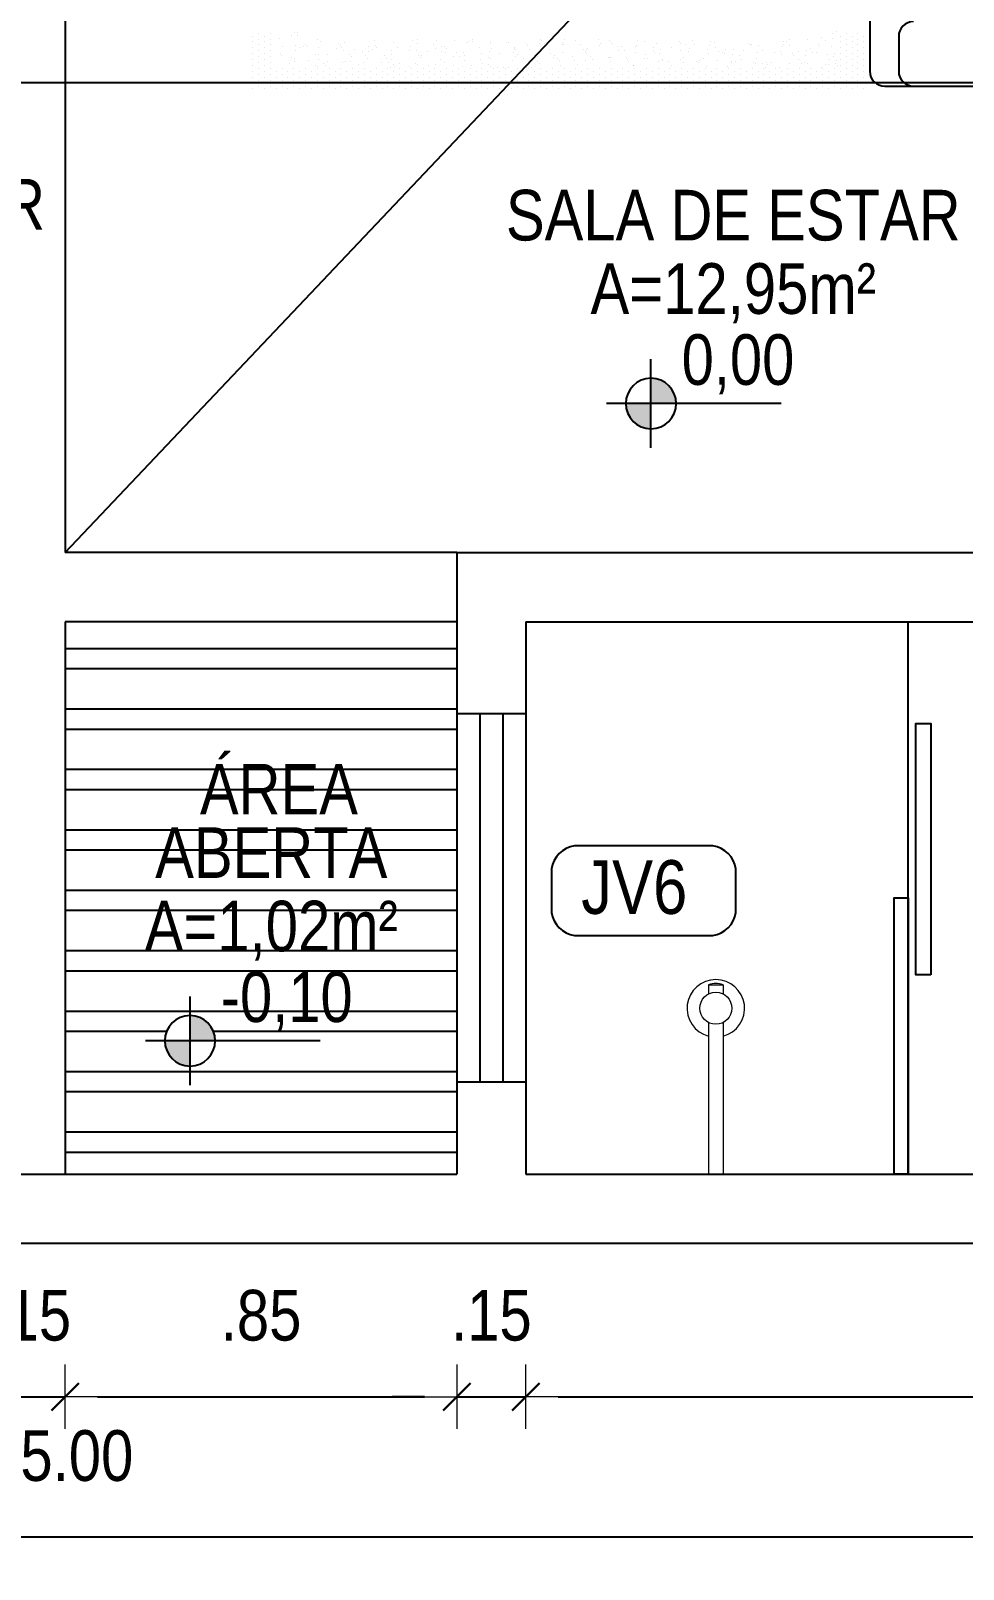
# Model space of a CAD drawing. Header units: millimetres. Extents: x -178 to 521, y -135 to 750.
# Drawn here: x 22.889 to 24.914, y 702.882 to 706.223 of the extents above; entities that cross this region are included whole.
import ezdxf
from ezdxf.enums import TextEntityAlignment as Align

# ---------------------------------------------------------------- set-up
doc = ezdxf.new("R2010")
doc.units = ezdxf.units.MM
doc.header["$LTSCALE"] = 20
doc.header["$MEASUREMENT"] = 0
doc.header["$PDSIZE"] = -5
doc.linetypes.add('DASHDOT2', pattern=[0.5, 0.25, -0.125, 0, -0.125])
doc.linetypes.add('HIDDEN2', pattern=[0.1875, 0.125, -0.0625])
doc.layers.get('0').update_dxf_attribs({"linetype": 'CONTINUOUS'})
doc.layers.get('Defpoints').update_dxf_attribs({"linetype": 'CONTINUOUS'})
for name, color, linetype in [('AR-ALV', 5, 'CONTINUOUS'), ('COTA', 7, 'CONTINUOUS'), ('COTAS', 7, 'CONTINUOUS'), ('DIVERSOS', 1, 'CONTINUOUS'), ('E-txt-g', 3, 'CONTINUOUS'), ('Layer1', 7, 'CONTINUOUS'), ('LAYER7', 4, 'CONTINUOUS')]:
    doc.layers.add(name, color=color, linetype=linetype)
for name, color, linetype, lineweight in [('E-Lay-9', 9, 'CONTINUOUS', 9), ('E-Pen-C', 4, 'CONTINUOUS', 15), ('E-Pen-G', 3, 'CONTINUOUS', 30), ('E-Txt-W', 7, 'CONTINUOUS', 20)]:
    doc.layers.add(name, color=color, linetype=linetype, lineweight=lineweight)
doc.styles.add('F2', font='ARIALN.TTF')
doc.styles.add('REG60', font='romans.shx', dxfattribs={"width": 0.8, "height": 0.15})
doc.styles.add('REG80', font='romans.shx', dxfattribs={"width": 0.8, "height": 0.2})
doc.dimstyles.new('DIMENSION-1', dxfattribs={"dimtxt": 0.11, "dimasz": 0.07, "dimexe": 1, "dimexo": 0, "dimgap": 0.12, "dimtad": 1, "dimzin": 7, "dimdsep": 46, "dimtxsty": 'F2', "dimblk1": 'TRACO', "dimblk2": 'TRACO', "dimsah": 1, "dimcen": 1, "dimse1": 1, "dimse2": 1, "dimclrd": 256, "dimclre": 256, "dimclrt": 6, "dimadec": 0, "dimazin": 0, "dimtfac": 1, "dimtix": 1, "dimtmove": 2, "dimatfit": 3, "dimldrblk": 'TRACO', "dimfxl": 1, "dimtolj": 1, "dimtzin": 0, "dimarcsym": 0})

# ---------------------------------------------------------------- blocks, each defined once
blk = doc.blocks.new('A$C7AFB675E')
at = {"color": 8}
for p, q in [((5.1702, 0.6661), (5.1702, 0.4661)), ((3.5162, 0.5602), (3.5162, 0.5602)), ((3.5162, 0.5444), (3.5162, 0.5444)), ((3.5319, 0.568), (3.5319, 0.568)), ((3.5319, 0.5523), (3.5319, 0.5523)), ((3.5319, 0.5365), (3.5319, 0.5365)), ((3.5477, 0.5602), (3.5477, 0.5602)), ((3.5477, 0.5444), (3.5477, 0.5444)), ((3.5634, 0.568), (3.5634, 0.568)), ((3.5634, 0.5523), (3.5634, 0.5523)), ((3.5634, 0.5365), (3.5634, 0.5365)), ((3.5892, 0.5525), (3.5892, 0.5525)), ((3.6191, 0.562), (3.6191, 0.562)), ((3.6279, 0.5704), (3.6279, 0.5704)), ((3.6357, 0.5631), (3.6357, 0.5631)), ((3.6362, 0.569), (3.6362, 0.569)), ((3.6587, 0.538), (3.6587, 0.538)), ((3.691, 0.5501), (3.691, 0.5501)), ((3.6983, 0.5458), (3.6983, 0.5458)), ((3.7473, 0.5404), (3.7473, 0.5404)), ((3.7632, 0.543), (3.7632, 0.543)), ((3.8417, 0.5496), (3.8417, 0.5496)), ((3.8938, 0.5439), (3.8938, 0.5439)), ((3.9436, 0.5472), (3.9436, 0.5472)), ((3.9587, 0.5411), (3.9587, 0.5411)), ((3.959, 0.5509), (3.959, 0.5509)), ((3.9999, 0.5374), (3.9999, 0.5374)), ((4.0075, 0.5493), (4.0075, 0.5493)), ((4.0561, 0.5477), (4.0561, 0.5477)), ((4.0893, 0.542), (4.0893, 0.542)), ((4.0943, 0.5467), (4.0943, 0.5467)), ((4.1046, 0.5461), (4.1046, 0.5461)), ((4.1049, 0.5506), (4.1049, 0.5506)), ((4.1532, 0.5446), (4.1532, 0.5446)), ((4.1542, 0.5393), (4.1542, 0.5393)), ((4.1961, 0.5442), (4.1961, 0.5442)), ((4.2017, 0.543), (4.2017, 0.543)), ((4.2503, 0.5414), (4.2503, 0.5414)), ((4.2848, 0.5401), (4.2848, 0.5401)), ((4.2868, 0.5518), (4.2868, 0.5518)), ((4.2911, 0.5471), (4.2911, 0.5471)), ((4.2989, 0.5398), (4.2989, 0.5398)), ((4.3468, 0.5437), (4.3468, 0.5437)), ((4.3474, 0.5382), (4.3474, 0.5382)), ((4.3497, 0.5374), (4.3497, 0.5374)), ((4.3514, 0.5505), (4.3514, 0.5505)), ((4.3806, 0.5493), (4.3806, 0.5493)), ((4.396, 0.5366), (4.396, 0.5366)), ((4.4419, 0.5519), (4.4419, 0.5519)), ((4.4487, 0.5413), (4.4487, 0.5413)), ((4.473, 0.5483), (4.473, 0.5483)), ((4.4773, 0.5437), (4.4773, 0.5437)), ((4.4803, 0.5383), (4.4803, 0.5383)), ((4.5469, 0.5486), (4.5469, 0.5486)), ((4.5668, 0.5459), (4.5668, 0.5459)), ((4.5994, 0.5408), (4.5994, 0.5408)), ((4.6593, 0.5449), (4.6593, 0.5449)), ((4.6635, 0.5402), (4.6635, 0.5402)), ((4.6758, 0.5364), (4.6758, 0.5364)), ((4.6945, 0.549), (4.6945, 0.549)), ((4.7012, 0.5384), (4.7012, 0.5384)), ((4.7424, 0.5468), (4.7424, 0.5468)), ((4.7531, 0.5424), (4.7531, 0.5424)), ((4.8455, 0.5414), (4.8455, 0.5414)), ((4.8497, 0.5368), (4.8497, 0.5368)), ((4.852, 0.5379), (4.852, 0.5379)), ((4.9379, 0.5449), (4.9379, 0.5449)), ((4.9393, 0.539), (4.9393, 0.539)), ((4.947, 0.5461), (4.947, 0.5461)), ((4.955, 0.5516), (4.955, 0.5516)), ((5.0036, 0.5501), (5.0036, 0.5501)), ((5.0317, 0.538), (5.0317, 0.538)), ((5.0414, 0.5553), (5.0414, 0.5553)), ((5.0521, 0.5485), (5.0521, 0.5485)), ((5.0695, 0.5532), (5.0695, 0.5532)), ((5.0712, 0.5663), (5.0712, 0.5663)), ((5.0801, 0.5732), (5.0801, 0.5732)), ((5.0912, 0.5602), (5.0912, 0.5602)), ((5.0912, 0.5444), (5.0912, 0.5444)), ((5.1069, 0.568), (5.1069, 0.568)), ((5.1069, 0.5523), (5.1069, 0.5523)), ((5.1069, 0.5365), (5.1069, 0.5365)), ((5.1227, 0.5602), (5.1227, 0.5602)), ((5.1227, 0.5444), (5.1227, 0.5444)), ((5.1384, 0.568), (5.1384, 0.568)), ((5.1384, 0.5523), (5.1384, 0.5523)), ((5.1384, 0.5365), (5.1384, 0.5365)), ((5.1542, 0.5602), (5.1542, 0.5602)), ((5.1542, 0.5444), (5.1542, 0.5444)), ((5.2477, 0.5591), (5.2477, 0.4661)), ((3.5162, 0.5287), (3.5162, 0.5287)), ((3.5162, 0.5129), (3.5162, 0.5129)), ((3.5162, 0.4972), (3.5162, 0.4972)), ((3.5319, 0.5208), (3.5319, 0.5208)), ((3.5319, 0.505), (3.5319, 0.505)), ((3.5477, 0.5287), (3.5477, 0.5287)), ((3.5477, 0.5129), (3.5477, 0.5129)), ((3.5477, 0.4972), (3.5477, 0.4972)), ((3.5634, 0.5208), (3.5634, 0.5208)), ((3.5634, 0.505), (3.5634, 0.505)), ((3.5893, 0.5139), (3.5893, 0.5139)), ((3.5935, 0.5092), (3.5935, 0.5092)), ((3.5958, 0.5316), (3.5958, 0.5316)), ((3.6182, 0.4961), (3.6182, 0.4961)), ((3.621, 0.5026), (3.621, 0.5026)), ((3.6272, 0.5012), (3.6272, 0.5012)), ((3.6299, 0.5216), (3.6299, 0.5216)), ((3.6317, 0.5348), (3.6317, 0.5348)), ((3.6443, 0.53), (3.6443, 0.53)), ((3.6523, 0.5322), (3.6523, 0.5322)), ((3.663, 0.5333), (3.663, 0.5333)), ((3.6831, 0.5114), (3.6831, 0.5114)), ((3.6921, 0.4984), (3.6921, 0.4984)), ((3.6929, 0.5285), (3.6929, 0.5285)), ((3.6938, 0.5115), (3.6938, 0.5115)), ((3.7154, 0.5118), (3.7154, 0.5118)), ((3.7414, 0.5269), (3.7414, 0.5269)), ((3.7525, 0.5355), (3.7525, 0.5355)), ((3.7541, 0.5297), (3.7541, 0.5297)), ((3.7605, 0.5225), (3.7605, 0.5225)), ((3.7755, 0.5104), (3.7755, 0.5104)), ((3.7797, 0.5058), (3.7797, 0.5058)), ((3.79, 0.5253), (3.79, 0.5253)), ((3.8104, 0.52), (3.8104, 0.52)), ((3.8172, 0.5094), (3.8172, 0.5094)), ((3.8227, 0.4993), (3.8227, 0.4993)), ((3.8254, 0.5198), (3.8254, 0.5198)), ((3.8271, 0.5329), (3.8271, 0.5329)), ((3.8385, 0.5237), (3.8385, 0.5237)), ((3.8449, 0.5346), (3.8449, 0.5346)), ((3.8492, 0.5299), (3.8492, 0.5299)), ((3.8693, 0.508), (3.8693, 0.508)), ((3.8736, 0.4997), (3.8736, 0.4997)), ((3.8871, 0.5221), (3.8871, 0.5221)), ((3.8876, 0.4965), (3.8876, 0.4965)), ((3.8893, 0.5097), (3.8893, 0.5097)), ((3.9048, 0.5293), (3.9048, 0.5293)), ((3.9357, 0.5205), (3.9357, 0.5205)), ((3.9387, 0.5321), (3.9387, 0.5321)), ((3.956, 0.5207), (3.956, 0.5207)), ((3.9617, 0.507), (3.9617, 0.507)), ((3.966, 0.5024), (3.966, 0.5024)), ((3.9679, 0.5089), (3.9679, 0.5089)), ((3.9842, 0.5189), (3.9842, 0.5189)), ((4.0067, 0.5268), (4.0067, 0.5268)), ((4.0182, 0.4974), (4.0182, 0.4974)), ((4.0209, 0.5179), (4.0209, 0.5179)), ((4.0226, 0.531), (4.0226, 0.531)), ((4.0312, 0.5311), (4.0312, 0.5311)), ((4.0328, 0.5173), (4.0328, 0.5173)), ((4.0354, 0.5265), (4.0354, 0.5265)), ((4.0555, 0.5045), (4.0555, 0.5045)), ((4.063, 0.5171), (4.063, 0.5171)), ((4.0698, 0.5065), (4.0698, 0.5065)), ((4.0813, 0.5158), (4.0813, 0.5158)), ((4.0848, 0.5078), (4.0848, 0.5078)), ((4.1249, 0.5286), (4.1249, 0.5286)), ((4.1261, 0.4967), (4.1261, 0.4967)), ((4.1299, 0.5142), (4.1299, 0.5142)), ((4.1479, 0.5036), (4.1479, 0.5036)), ((4.1515, 0.5188), (4.1515, 0.5188)), ((4.1522, 0.4989), (4.1522, 0.4989)), ((4.1574, 0.5263), (4.1574, 0.5263)), ((4.1784, 0.5126), (4.1784, 0.5126)), ((4.2137, 0.4955), (4.2137, 0.4955)), ((4.2164, 0.516), (4.2164, 0.516)), ((4.2174, 0.5277), (4.2174, 0.5277)), ((4.2181, 0.5292), (4.2181, 0.5292)), ((4.2205, 0.506), (4.2205, 0.506)), ((4.2216, 0.523), (4.2216, 0.523)), ((4.227, 0.511), (4.227, 0.511)), ((4.2417, 0.5011), (4.2417, 0.5011)), ((4.2525, 0.5345), (4.2525, 0.5345)), ((4.2592, 0.5239), (4.2592, 0.5239)), ((4.2755, 0.5094), (4.2755, 0.5094)), ((4.2803, 0.5059), (4.2803, 0.5059)), ((4.3112, 0.5252), (4.3112, 0.5252)), ((4.3156, 0.5142), (4.3156, 0.5142)), ((4.3223, 0.5035), (4.3223, 0.5035)), ((4.3241, 0.5078), (4.3241, 0.5078)), ((4.3342, 0.5001), (4.3342, 0.5001)), ((4.3384, 0.4955), (4.3384, 0.4955)), ((4.347, 0.5169), (4.347, 0.5169)), ((4.3727, 0.5062), (4.3727, 0.5062)), ((4.4036, 0.5242), (4.4036, 0.5242)), ((4.4079, 0.5196), (4.4079, 0.5196)), ((4.4099, 0.5234), (4.4099, 0.5234)), ((4.4119, 0.5142), (4.4119, 0.5142)), ((4.4136, 0.5273), (4.4136, 0.5273)), ((4.4212, 0.5046), (4.4212, 0.5046)), ((4.4279, 0.4977), (4.4279, 0.4977)), ((4.4445, 0.535), (4.4445, 0.535)), ((4.4698, 0.5031), (4.4698, 0.5031)), ((4.4731, 0.503), (4.4731, 0.503)), ((4.4758, 0.504), (4.4758, 0.504)), ((4.4931, 0.5334), (4.4931, 0.5334)), ((4.4974, 0.5218), (4.4974, 0.5218)), ((4.505, 0.5316), (4.505, 0.5316)), ((4.5118, 0.5209), (4.5118, 0.5209)), ((4.5183, 0.5015), (4.5183, 0.5015)), ((4.5204, 0.4967), (4.5204, 0.4967)), ((4.5416, 0.5319), (4.5416, 0.5319)), ((4.5425, 0.515), (4.5425, 0.515)), ((4.5452, 0.5355), (4.5452, 0.5355)), ((4.5669, 0.4999), (4.5669, 0.4999)), ((4.5681, 0.5112), (4.5681, 0.5112)), ((4.5749, 0.5006), (4.5749, 0.5006)), ((4.5898, 0.5208), (4.5898, 0.5208)), ((4.5902, 0.5303), (4.5902, 0.5303)), ((4.5941, 0.5161), (4.5941, 0.5161)), ((4.6074, 0.5123), (4.6074, 0.5123)), ((4.6091, 0.5254), (4.6091, 0.5254)), ((4.6154, 0.4983), (4.6154, 0.4983)), ((4.6388, 0.5287), (4.6388, 0.5287)), ((4.6625, 0.5205), (4.6625, 0.5205)), ((4.664, 0.4967), (4.664, 0.4967)), ((4.6713, 0.5022), (4.6713, 0.5022)), ((4.6836, 0.5183), (4.6836, 0.5183)), ((4.6873, 0.5271), (4.6873, 0.5271)), ((4.7125, 0.4951), (4.7125, 0.4951)), ((4.7256, 0.5001), (4.7256, 0.5001)), ((4.7359, 0.5255), (4.7359, 0.5255)), ((4.738, 0.5132), (4.738, 0.5132)), ((4.7407, 0.5337), (4.7407, 0.5337)), ((4.7576, 0.5286), (4.7576, 0.5286)), ((4.7643, 0.518), (4.7643, 0.518)), ((4.776, 0.5173), (4.776, 0.5173)), ((4.7803, 0.5127), (4.7803, 0.5127)), ((4.7844, 0.5239), (4.7844, 0.5239)), ((4.8029, 0.5104), (4.8029, 0.5104)), ((4.8046, 0.5235), (4.8046, 0.5235)), ((4.8207, 0.5083), (4.8207, 0.5083)), ((4.8274, 0.4977), (4.8274, 0.4977)), ((4.833, 0.5223), (4.833, 0.5223)), ((4.8668, 0.5003), (4.8668, 0.5003)), ((4.8698, 0.5149), (4.8698, 0.5149)), ((4.8713, 0.5345), (4.8713, 0.5345)), ((4.8815, 0.5207), (4.8815, 0.5207)), ((4.9151, 0.5175), (4.9151, 0.5175)), ((4.9301, 0.5192), (4.9301, 0.5192)), ((4.9335, 0.5113), (4.9335, 0.5113)), ((4.9362, 0.5318), (4.9362, 0.5318)), ((4.9538, 0.5354), (4.9538, 0.5354)), ((4.9623, 0.5139), (4.9623, 0.5139)), ((4.9665, 0.5092), (4.9665, 0.5092)), ((4.9782, 0.4972), (4.9782, 0.4972)), ((4.9786, 0.5176), (4.9786, 0.5176)), ((4.9984, 0.5086), (4.9984, 0.5086)), ((5.0001, 0.5217), (5.0001, 0.5217)), ((5.0101, 0.5257), (5.0101, 0.5257)), ((5.0169, 0.5151), (5.0169, 0.5151)), ((5.0272, 0.516), (5.0272, 0.516)), ((5.036, 0.5333), (5.036, 0.5333)), ((5.0561, 0.5114), (5.0561, 0.5114)), ((5.0623, 0.4984), (5.0623, 0.4984)), ((5.0668, 0.5327), (5.0668, 0.5327)), ((5.0732, 0.5054), (5.0732, 0.5054)), ((5.0758, 0.5144), (5.0758, 0.5144)), ((5.0912, 0.5287), (5.0912, 0.5287)), ((5.0912, 0.5129), (5.0912, 0.5129)), ((5.0912, 0.4972), (5.0912, 0.4972)), ((5.1069, 0.5208), (5.1069, 0.5208)), ((5.1069, 0.505), (5.1069, 0.505)), ((5.1227, 0.5287), (5.1227, 0.5287)), ((5.1227, 0.5129), (5.1227, 0.5129)), ((5.1227, 0.4972), (5.1227, 0.4972)), ((5.1384, 0.5208), (5.1384, 0.5208)), ((5.1384, 0.505), (5.1384, 0.505)), ((5.1542, 0.5287), (5.1542, 0.5287)), ((5.1542, 0.5129), (5.1542, 0.5129)), ((5.1542, 0.4972), (5.1542, 0.4972)), ((3.5162, 0.4814), (3.5162, 0.4814)), ((3.5162, 0.4657), (3.5162, 0.4657)), ((3.5319, 0.4893), (3.5319, 0.4893)), ((3.5319, 0.4735), (3.5319, 0.4735)), ((3.5319, 0.4578), (3.5319, 0.4578)), ((3.5477, 0.4814), (3.5477, 0.4814)), ((3.5477, 0.4657), (3.5477, 0.4657)), ((3.5634, 0.4893), (3.5634, 0.4893)), ((3.5634, 0.4735), (3.5634, 0.4735)), ((3.5634, 0.4578), (3.5634, 0.4578)), ((3.5792, 0.4657), (3.5792, 0.4657)), ((3.5949, 0.4735), (3.5949, 0.4735)), ((3.5949, 0.4578), (3.5949, 0.4578)), ((3.6107, 0.4657), (3.6107, 0.4657)), ((3.6136, 0.4873), (3.6136, 0.4873)), ((3.6264, 0.4735), (3.6264, 0.4735)), ((3.6264, 0.4578), (3.6264, 0.4578)), ((3.6278, 0.492), (3.6278, 0.492)), ((3.6422, 0.4657), (3.6422, 0.4657)), ((3.6579, 0.4735), (3.6579, 0.4735)), ((3.6579, 0.4578), (3.6579, 0.4578)), ((3.6668, 0.4945), (3.6668, 0.4945)), ((3.6737, 0.4657), (3.6737, 0.4657)), ((3.6841, 0.4822), (3.6841, 0.4822)), ((3.6894, 0.4779), (3.6894, 0.4779)), ((3.6894, 0.4735), (3.6894, 0.4735)), ((3.6894, 0.4578), (3.6894, 0.4578)), ((3.7052, 0.4657), (3.7052, 0.4657)), ((3.706, 0.4863), (3.706, 0.4863)), ((3.7103, 0.4817), (3.7103, 0.4817)), ((3.7153, 0.4929), (3.7153, 0.4929)), ((3.7209, 0.4735), (3.7209, 0.4735)), ((3.7209, 0.4578), (3.7209, 0.4578)), ((3.7367, 0.4657), (3.7367, 0.4657)), ((3.7524, 0.4735), (3.7524, 0.4735)), ((3.7524, 0.4578), (3.7524, 0.4578)), ((3.756, 0.4883), (3.756, 0.4883)), ((3.7639, 0.4913), (3.7639, 0.4913)), ((3.7682, 0.4657), (3.7682, 0.4657)), ((3.7785, 0.4915), (3.7785, 0.4915)), ((3.7839, 0.4735), (3.7839, 0.4735)), ((3.7839, 0.4578), (3.7839, 0.4578)), ((3.7997, 0.4657), (3.7997, 0.4657)), ((3.7998, 0.4839), (3.7998, 0.4839)), ((3.8125, 0.4897), (3.8125, 0.4897)), ((3.8154, 0.4735), (3.8154, 0.4735)), ((3.8154, 0.4578), (3.8154, 0.4578)), ((3.8312, 0.4657), (3.8312, 0.4657)), ((3.8469, 0.4735), (3.8469, 0.4735)), ((3.8469, 0.4578), (3.8469, 0.4578)), ((3.861, 0.4881), (3.861, 0.4881)), ((3.8627, 0.4657), (3.8627, 0.4657)), ((3.8784, 0.4735), (3.8784, 0.4735)), ((3.8784, 0.4578), (3.8784, 0.4578)), ((3.8803, 0.489), (3.8803, 0.489)), ((3.8849, 0.4761), (3.8849, 0.4761)), ((3.8923, 0.4829), (3.8923, 0.4829)), ((3.8942, 0.4657), (3.8942, 0.4657)), ((3.8965, 0.4783), (3.8965, 0.4783)), ((3.9096, 0.4865), (3.9096, 0.4865)), ((3.9099, 0.4735), (3.9099, 0.4735)), ((3.9099, 0.4578), (3.9099, 0.4578)), ((3.9257, 0.4657), (3.9257, 0.4657)), ((3.9367, 0.4793), (3.9367, 0.4793)), ((3.9414, 0.4735), (3.9414, 0.4735)), ((3.9414, 0.4578), (3.9414, 0.4578)), ((3.9515, 0.4864), (3.9515, 0.4864)), ((3.9572, 0.4657), (3.9572, 0.4657)), ((3.9581, 0.4849), (3.9581, 0.4849)), ((3.9729, 0.4735), (3.9729, 0.4735)), ((3.9729, 0.4578), (3.9729, 0.4578)), ((3.9861, 0.4804), (3.9861, 0.4804)), ((3.9887, 0.4657), (3.9887, 0.4657)), ((4.0044, 0.4735), (4.0044, 0.4735)), ((4.0044, 0.4578), (4.0044, 0.4578)), ((4.0067, 0.4834), (4.0067, 0.4834)), ((4.0202, 0.4657), (4.0202, 0.4657)), ((4.031, 0.4886), (4.031, 0.4886)), ((4.0359, 0.4735), (4.0359, 0.4735)), ((4.0359, 0.4578), (4.0359, 0.4578)), ((4.0517, 0.4657), (4.0517, 0.4657)), ((4.0552, 0.4818), (4.0552, 0.4818)), ((4.0674, 0.4735), (4.0674, 0.4735)), ((4.0674, 0.4578), (4.0674, 0.4578)), ((4.0785, 0.4795), (4.0785, 0.4795)), ((4.0831, 0.4947), (4.0831, 0.4947)), ((4.0832, 0.4657), (4.0832, 0.4657)), ((4.0989, 0.4735), (4.0989, 0.4735)), ((4.0989, 0.4578), (4.0989, 0.4578)), ((4.1038, 0.4802), (4.1038, 0.4802)), ((4.1147, 0.4657), (4.1147, 0.4657)), ((4.1304, 0.4735), (4.1304, 0.4735)), ((4.1304, 0.4578), (4.1304, 0.4578)), ((4.1329, 0.4861), (4.1329, 0.4861)), ((4.1462, 0.4657), (4.1462, 0.4657)), ((4.147, 0.4846), (4.147, 0.4846)), ((4.1524, 0.4786), (4.1524, 0.4786)), ((4.1619, 0.4735), (4.1619, 0.4735)), ((4.1619, 0.4578), (4.1619, 0.4578)), ((4.1723, 0.477), (4.1723, 0.477)), ((4.1777, 0.4657), (4.1777, 0.4657)), ((4.1892, 0.4764), (4.1892, 0.4764)), ((4.1934, 0.4735), (4.1934, 0.4735)), ((4.1934, 0.4578), (4.1934, 0.4578)), ((4.2009, 0.477), (4.2009, 0.477)), ((4.2092, 0.4657), (4.2092, 0.4657)), ((4.2249, 0.4735), (4.2249, 0.4735)), ((4.2249, 0.4578), (4.2249, 0.4578)), ((4.2407, 0.4657), (4.2407, 0.4657)), ((4.2495, 0.4754), (4.2495, 0.4754)), ((4.2564, 0.4735), (4.2564, 0.4735)), ((4.2564, 0.4578), (4.2564, 0.4578)), ((4.2647, 0.476), (4.2647, 0.476)), ((4.2722, 0.4657), (4.2722, 0.4657)), ((4.2786, 0.4928), (4.2786, 0.4928)), ((4.2836, 0.4856), (4.2836, 0.4856)), ((4.2879, 0.4735), (4.2879, 0.4735)), ((4.2879, 0.4578), (4.2879, 0.4578)), ((4.3037, 0.4657), (4.3037, 0.4657)), ((4.3194, 0.4735), (4.3194, 0.4735)), ((4.3194, 0.4578), (4.3194, 0.4578)), ((4.3352, 0.4657), (4.3352, 0.4657)), ((4.3425, 0.4827), (4.3425, 0.4827)), ((4.3509, 0.4735), (4.3509, 0.4735)), ((4.3509, 0.4578), (4.3509, 0.4578)), ((4.3667, 0.4657), (4.3667, 0.4657)), ((4.3787, 0.4938), (4.3787, 0.4938)), ((4.3824, 0.4735), (4.3824, 0.4735)), ((4.3824, 0.4578), (4.3824, 0.4578)), ((4.3854, 0.4832), (4.3854, 0.4832)), ((4.3982, 0.4657), (4.3982, 0.4657)), ((4.4092, 0.4937), (4.4092, 0.4937)), ((4.4139, 0.4735), (4.4139, 0.4735)), ((4.4139, 0.4578), (4.4139, 0.4578)), ((4.4297, 0.4657), (4.4297, 0.4657)), ((4.4454, 0.4735), (4.4454, 0.4735)), ((4.4454, 0.4578), (4.4454, 0.4578)), ((4.4612, 0.4657), (4.4612, 0.4657)), ((4.4741, 0.4909), (4.4741, 0.4909)), ((4.4769, 0.4735), (4.4769, 0.4735)), ((4.4769, 0.4578), (4.4769, 0.4578)), ((4.4927, 0.4657), (4.4927, 0.4657)), ((4.5084, 0.4735), (4.5084, 0.4735)), ((4.5084, 0.4578), (4.5084, 0.4578)), ((4.5242, 0.4657), (4.5242, 0.4657)), ((4.5246, 0.492), (4.5246, 0.492)), ((4.5362, 0.4827), (4.5362, 0.4827)), ((4.538, 0.4808), (4.538, 0.4808)), ((4.5399, 0.4735), (4.5399, 0.4735)), ((4.5399, 0.4578), (4.5399, 0.4578)), ((4.5557, 0.4657), (4.5557, 0.4657)), ((4.5714, 0.4735), (4.5714, 0.4735)), ((4.5714, 0.4578), (4.5714, 0.4578)), ((4.5872, 0.4657), (4.5872, 0.4657)), ((4.6029, 0.4735), (4.6029, 0.4735)), ((4.6029, 0.4578), (4.6029, 0.4578)), ((4.6047, 0.4918), (4.6047, 0.4918)), ((4.6142, 0.4942), (4.6142, 0.4942)), ((4.6187, 0.4657), (4.6187, 0.4657)), ((4.6312, 0.4909), (4.6312, 0.4909)), ((4.6344, 0.4735), (4.6344, 0.4735)), ((4.6344, 0.4578), (4.6344, 0.4578)), ((4.638, 0.4802), (4.638, 0.4802)), ((4.6502, 0.4657), (4.6502, 0.4657)), ((4.6659, 0.4735), (4.6659, 0.4735)), ((4.6659, 0.4578), (4.6659, 0.4578)), ((4.6696, 0.4891), (4.6696, 0.4891)), ((4.6817, 0.4657), (4.6817, 0.4657)), ((4.6974, 0.4735), (4.6974, 0.4735)), ((4.6974, 0.4578), (4.6974, 0.4578)), ((4.7066, 0.4932), (4.7066, 0.4932)), ((4.7109, 0.4886), (4.7109, 0.4886)), ((4.7132, 0.4657), (4.7132, 0.4657)), ((4.7289, 0.4735), (4.7289, 0.4735)), ((4.7289, 0.4578), (4.7289, 0.4578)), ((4.7335, 0.4789), (4.7335, 0.4789)), ((4.7447, 0.4657), (4.7447, 0.4657)), ((4.7604, 0.4735), (4.7604, 0.4735)), ((4.7604, 0.4578), (4.7604, 0.4578)), ((4.7611, 0.4935), (4.7611, 0.4935)), ((4.7762, 0.4657), (4.7762, 0.4657)), ((4.7887, 0.4798), (4.7887, 0.4798)), ((4.7919, 0.4735), (4.7919, 0.4735)), ((4.7919, 0.4578), (4.7919, 0.4578)), ((4.8002, 0.4899), (4.8002, 0.4899)), ((4.8004, 0.4908), (4.8004, 0.4908)), ((4.8077, 0.4657), (4.8077, 0.4657)), ((4.8097, 0.4919), (4.8097, 0.4919)), ((4.8234, 0.4735), (4.8234, 0.4735)), ((4.8234, 0.4578), (4.8234, 0.4578)), ((4.8392, 0.4657), (4.8392, 0.4657)), ((4.8549, 0.4735), (4.8549, 0.4735)), ((4.8549, 0.4578), (4.8549, 0.4578)), ((4.8582, 0.4904), (4.8582, 0.4904)), ((4.8651, 0.4872), (4.8651, 0.4872)), ((4.8707, 0.4657), (4.8707, 0.4657)), ((4.8838, 0.4879), (4.8838, 0.4879)), ((4.8864, 0.4735), (4.8864, 0.4735)), ((4.8864, 0.4578), (4.8864, 0.4578)), ((4.8905, 0.4773), (4.8905, 0.4773)), ((4.8928, 0.4898), (4.8928, 0.4898)), ((4.8971, 0.4851), (4.8971, 0.4851)), ((4.9022, 0.4657), (4.9022, 0.4657)), ((4.9068, 0.4888), (4.9068, 0.4888)), ((4.9179, 0.4735), (4.9179, 0.4735)), ((4.9179, 0.4578), (4.9179, 0.4578)), ((4.929, 0.4771), (4.929, 0.4771)), ((4.9337, 0.4657), (4.9337, 0.4657)), ((4.9494, 0.4735), (4.9494, 0.4735)), ((4.9494, 0.4578), (4.9494, 0.4578)), ((4.9553, 0.4872), (4.9553, 0.4872)), ((4.9652, 0.4657), (4.9652, 0.4657)), ((4.9809, 0.4735), (4.9809, 0.4735)), ((4.9809, 0.4578), (4.9809, 0.4578)), ((4.9866, 0.4873), (4.9866, 0.4873)), ((4.9957, 0.4881), (4.9957, 0.4881)), ((4.9967, 0.4657), (4.9967, 0.4657)), ((5.0039, 0.4856), (5.0039, 0.4856)), ((5.0124, 0.4735), (5.0124, 0.4735)), ((5.0124, 0.4578), (5.0124, 0.4578)), ((5.0282, 0.4657), (5.0282, 0.4657)), ((5.0413, 0.4768), (5.0413, 0.4768)), ((5.0439, 0.4735), (5.0439, 0.4735)), ((5.0439, 0.4578), (5.0439, 0.4578)), ((5.0524, 0.484), (5.0524, 0.484)), ((5.0597, 0.4657), (5.0597, 0.4657)), ((5.0606, 0.4853), (5.0606, 0.4853)), ((5.0754, 0.4735), (5.0754, 0.4735)), ((5.0754, 0.4578), (5.0754, 0.4578)), ((5.079, 0.4863), (5.079, 0.4863)), ((5.08, 0.4947), (5.08, 0.4947)), ((5.0833, 0.4817), (5.0833, 0.4817)), ((5.0912, 0.4814), (5.0912, 0.4814)), ((5.0912, 0.4657), (5.0912, 0.4657)), ((5.1069, 0.4893), (5.1069, 0.4893)), ((5.1069, 0.4735), (5.1069, 0.4735)), ((5.1069, 0.4578), (5.1069, 0.4578)), ((5.1227, 0.4814), (5.1227, 0.4814)), ((5.1227, 0.4657), (5.1227, 0.4657)), ((5.1384, 0.4893), (5.1384, 0.4893)), ((5.1384, 0.4735), (5.1384, 0.4735)), ((5.1384, 0.4578), (5.1384, 0.4578)), ((5.1542, 0.4814), (5.1542, 0.4814)), ((5.1542, 0.4657), (5.1542, 0.4657)), ((3.5162, 0.4499), (3.5162, 0.4499)), ((3.5162, 0.4342), (3.5162, 0.4342)), ((3.5162, 0.4184), (3.5162, 0.4184)), ((3.5319, 0.442), (3.5319, 0.442)), ((3.5319, 0.4263), (3.5319, 0.4263)), ((3.5477, 0.4499), (3.5477, 0.4499)), ((3.5477, 0.4342), (3.5477, 0.4342)), ((3.5477, 0.4184), (3.5477, 0.4184)), ((3.5634, 0.442), (3.5634, 0.442)), ((3.5634, 0.4263), (3.5634, 0.4263)), ((3.5792, 0.4499), (3.5792, 0.4499)), ((3.5792, 0.4342), (3.5792, 0.4342)), ((3.5792, 0.4184), (3.5792, 0.4184)), ((3.5949, 0.442), (3.5949, 0.442)), ((3.5949, 0.4263), (3.5949, 0.4263)), ((3.6107, 0.4499), (3.6107, 0.4499)), ((3.6107, 0.4342), (3.6107, 0.4342)), ((3.6107, 0.4184), (3.6107, 0.4184)), ((3.6264, 0.442), (3.6264, 0.442)), ((3.6264, 0.4263), (3.6264, 0.4263)), ((3.6422, 0.4499), (3.6422, 0.4499)), ((3.6422, 0.4342), (3.6422, 0.4342)), ((3.6422, 0.4184), (3.6422, 0.4184)), ((3.6579, 0.442), (3.6579, 0.442)), ((3.6579, 0.4263), (3.6579, 0.4263)), ((3.6737, 0.4499), (3.6737, 0.4499)), ((3.6737, 0.4342), (3.6737, 0.4342)), ((3.6737, 0.4184), (3.6737, 0.4184)), ((3.6894, 0.442), (3.6894, 0.442)), ((3.6894, 0.4263), (3.6894, 0.4263)), ((3.7052, 0.4499), (3.7052, 0.4499)), ((3.7052, 0.4342), (3.7052, 0.4342)), ((3.7052, 0.4184), (3.7052, 0.4184)), ((3.7209, 0.442), (3.7209, 0.442)), ((3.7209, 0.4263), (3.7209, 0.4263)), ((3.7367, 0.4499), (3.7367, 0.4499)), ((3.7367, 0.4342), (3.7367, 0.4342)), ((3.7367, 0.4184), (3.7367, 0.4184)), ((3.7524, 0.442), (3.7524, 0.442)), ((3.7524, 0.4263), (3.7524, 0.4263)), ((3.7682, 0.4499), (3.7682, 0.4499)), ((3.7682, 0.4342), (3.7682, 0.4342)), ((3.7682, 0.4184), (3.7682, 0.4184)), ((3.7839, 0.442), (3.7839, 0.442)), ((3.7839, 0.4263), (3.7839, 0.4263)), ((3.7997, 0.4499), (3.7997, 0.4499)), ((3.7997, 0.4342), (3.7997, 0.4342)), ((3.7997, 0.4184), (3.7997, 0.4184)), ((3.8154, 0.442), (3.8154, 0.442)), ((3.8154, 0.4263), (3.8154, 0.4263)), ((3.8312, 0.4499), (3.8312, 0.4499)), ((3.8312, 0.4342), (3.8312, 0.4342)), ((3.8312, 0.4184), (3.8312, 0.4184)), ((3.8469, 0.442), (3.8469, 0.442)), ((3.8469, 0.4263), (3.8469, 0.4263)), ((3.8627, 0.4499), (3.8627, 0.4499)), ((3.8627, 0.4342), (3.8627, 0.4342)), ((3.8627, 0.4184), (3.8627, 0.4184)), ((3.8784, 0.442), (3.8784, 0.442)), ((3.8784, 0.4263), (3.8784, 0.4263)), ((3.8942, 0.4499), (3.8942, 0.4499)), ((3.8942, 0.4342), (3.8942, 0.4342)), ((3.8942, 0.4184), (3.8942, 0.4184)), ((3.9099, 0.442), (3.9099, 0.442)), ((3.9099, 0.4263), (3.9099, 0.4263)), ((3.9257, 0.4499), (3.9257, 0.4499)), ((3.9257, 0.4342), (3.9257, 0.4342)), ((3.9257, 0.4184), (3.9257, 0.4184)), ((3.9414, 0.442), (3.9414, 0.442)), ((3.9414, 0.4263), (3.9414, 0.4263)), ((3.9572, 0.4499), (3.9572, 0.4499)), ((3.9572, 0.4342), (3.9572, 0.4342)), ((3.9572, 0.4184), (3.9572, 0.4184)), ((3.9729, 0.442), (3.9729, 0.442)), ((3.9729, 0.4263), (3.9729, 0.4263)), ((3.9887, 0.4499), (3.9887, 0.4499)), ((3.9887, 0.4342), (3.9887, 0.4342)), ((3.9887, 0.4184), (3.9887, 0.4184)), ((4.0044, 0.442), (4.0044, 0.442)), ((4.0044, 0.4263), (4.0044, 0.4263)), ((4.0202, 0.4499), (4.0202, 0.4499)), ((4.0202, 0.4342), (4.0202, 0.4342)), ((4.0202, 0.4184), (4.0202, 0.4184)), ((4.0359, 0.442), (4.0359, 0.442)), ((4.0359, 0.4263), (4.0359, 0.4263)), ((4.0517, 0.4499), (4.0517, 0.4499)), ((4.0517, 0.4342), (4.0517, 0.4342)), ((4.0517, 0.4184), (4.0517, 0.4184)), ((4.0674, 0.442), (4.0674, 0.442)), ((4.0674, 0.4263), (4.0674, 0.4263)), ((4.0832, 0.4499), (4.0832, 0.4499)), ((4.0832, 0.4342), (4.0832, 0.4342)), ((4.0832, 0.4184), (4.0832, 0.4184)), ((4.0989, 0.442), (4.0989, 0.442)), ((4.0989, 0.4263), (4.0989, 0.4263)), ((4.1147, 0.4499), (4.1147, 0.4499)), ((4.1147, 0.4342), (4.1147, 0.4342)), ((4.1147, 0.4184), (4.1147, 0.4184)), ((4.1304, 0.442), (4.1304, 0.442)), ((4.1304, 0.4263), (4.1304, 0.4263)), ((4.1462, 0.4499), (4.1462, 0.4499)), ((4.1462, 0.4342), (4.1462, 0.4342)), ((4.1462, 0.4184), (4.1462, 0.4184)), ((4.1619, 0.442), (4.1619, 0.442)), ((4.1619, 0.4263), (4.1619, 0.4263)), ((4.1777, 0.4499), (4.1777, 0.4499)), ((4.1777, 0.4342), (4.1777, 0.4342)), ((4.1777, 0.4184), (4.1777, 0.4184)), ((4.1934, 0.442), (4.1934, 0.442)), ((4.1934, 0.4263), (4.1934, 0.4263)), ((4.2092, 0.4499), (4.2092, 0.4499)), ((4.2092, 0.4342), (4.2092, 0.4342)), ((4.2092, 0.4184), (4.2092, 0.4184)), ((4.2249, 0.442), (4.2249, 0.442)), ((4.2249, 0.4263), (4.2249, 0.4263)), ((4.2407, 0.4499), (4.2407, 0.4499)), ((4.2407, 0.4342), (4.2407, 0.4342)), ((4.2407, 0.4184), (4.2407, 0.4184)), ((4.2564, 0.442), (4.2564, 0.442)), ((4.2564, 0.4263), (4.2564, 0.4263)), ((4.2722, 0.4499), (4.2722, 0.4499)), ((4.2722, 0.4342), (4.2722, 0.4342)), ((4.2722, 0.4184), (4.2722, 0.4184)), ((4.2879, 0.442), (4.2879, 0.442)), ((4.2879, 0.4263), (4.2879, 0.4263)), ((4.3037, 0.4499), (4.3037, 0.4499)), ((4.3037, 0.4342), (4.3037, 0.4342)), ((4.3037, 0.4184), (4.3037, 0.4184)), ((4.3194, 0.442), (4.3194, 0.442)), ((4.3194, 0.4263), (4.3194, 0.4263)), ((4.3352, 0.4499), (4.3352, 0.4499)), ((4.3352, 0.4342), (4.3352, 0.4342)), ((4.3352, 0.4184), (4.3352, 0.4184)), ((4.3509, 0.442), (4.3509, 0.442)), ((4.3509, 0.4263), (4.3509, 0.4263)), ((4.3667, 0.4499), (4.3667, 0.4499)), ((4.3667, 0.4342), (4.3667, 0.4342)), ((4.3667, 0.4184), (4.3667, 0.4184)), ((4.3824, 0.442), (4.3824, 0.442)), ((4.3824, 0.4263), (4.3824, 0.4263)), ((4.3982, 0.4499), (4.3982, 0.4499)), ((4.3982, 0.4342), (4.3982, 0.4342)), ((4.3982, 0.4184), (4.3982, 0.4184)), ((4.4139, 0.442), (4.4139, 0.442)), ((4.4139, 0.4263), (4.4139, 0.4263)), ((4.4297, 0.4499), (4.4297, 0.4499)), ((4.4297, 0.4342), (4.4297, 0.4342)), ((4.4297, 0.4184), (4.4297, 0.4184)), ((4.4454, 0.442), (4.4454, 0.442)), ((4.4454, 0.4263), (4.4454, 0.4263)), ((4.4612, 0.4499), (4.4612, 0.4499)), ((4.4612, 0.4342), (4.4612, 0.4342)), ((4.4612, 0.4184), (4.4612, 0.4184)), ((4.4769, 0.442), (4.4769, 0.442)), ((4.4769, 0.4263), (4.4769, 0.4263)), ((4.4927, 0.4499), (4.4927, 0.4499)), ((4.4927, 0.4342), (4.4927, 0.4342)), ((4.4927, 0.4184), (4.4927, 0.4184)), ((4.5084, 0.442), (4.5084, 0.442)), ((4.5084, 0.4263), (4.5084, 0.4263)), ((4.5242, 0.4499), (4.5242, 0.4499)), ((4.5242, 0.4342), (4.5242, 0.4342)), ((4.5242, 0.4184), (4.5242, 0.4184)), ((4.5399, 0.442), (4.5399, 0.442)), ((4.5399, 0.4263), (4.5399, 0.4263)), ((4.5557, 0.4499), (4.5557, 0.4499)), ((4.5557, 0.4342), (4.5557, 0.4342)), ((4.5557, 0.4184), (4.5557, 0.4184)), ((4.5714, 0.442), (4.5714, 0.442)), ((4.5714, 0.4263), (4.5714, 0.4263)), ((4.5872, 0.4499), (4.5872, 0.4499)), ((4.5872, 0.4342), (4.5872, 0.4342)), ((4.5872, 0.4184), (4.5872, 0.4184)), ((4.6029, 0.442), (4.6029, 0.442)), ((4.6029, 0.4263), (4.6029, 0.4263)), ((4.6187, 0.4499), (4.6187, 0.4499)), ((4.6187, 0.4342), (4.6187, 0.4342)), ((4.6187, 0.4184), (4.6187, 0.4184)), ((4.6344, 0.442), (4.6344, 0.442)), ((4.6344, 0.4263), (4.6344, 0.4263)), ((4.6502, 0.4499), (4.6502, 0.4499)), ((4.6502, 0.4342), (4.6502, 0.4342)), ((4.6502, 0.4184), (4.6502, 0.4184)), ((4.6659, 0.442), (4.6659, 0.442)), ((4.6659, 0.4263), (4.6659, 0.4263)), ((4.6817, 0.4499), (4.6817, 0.4499)), ((4.6817, 0.4342), (4.6817, 0.4342)), ((4.6817, 0.4184), (4.6817, 0.4184)), ((4.6974, 0.442), (4.6974, 0.442)), ((4.6974, 0.4263), (4.6974, 0.4263)), ((4.7132, 0.4499), (4.7132, 0.4499)), ((4.7132, 0.4342), (4.7132, 0.4342)), ((4.7132, 0.4184), (4.7132, 0.4184)), ((4.7289, 0.442), (4.7289, 0.442)), ((4.7289, 0.4263), (4.7289, 0.4263)), ((4.7447, 0.4499), (4.7447, 0.4499)), ((4.7447, 0.4342), (4.7447, 0.4342)), ((4.7447, 0.4184), (4.7447, 0.4184)), ((4.7604, 0.442), (4.7604, 0.442)), ((4.7604, 0.4263), (4.7604, 0.4263)), ((4.7762, 0.4499), (4.7762, 0.4499)), ((4.7762, 0.4342), (4.7762, 0.4342)), ((4.7762, 0.4184), (4.7762, 0.4184)), ((4.7919, 0.442), (4.7919, 0.442)), ((4.7919, 0.4263), (4.7919, 0.4263)), ((4.8077, 0.4499), (4.8077, 0.4499)), ((4.8077, 0.4342), (4.8077, 0.4342)), ((4.8077, 0.4184), (4.8077, 0.4184)), ((4.8234, 0.442), (4.8234, 0.442)), ((4.8234, 0.4263), (4.8234, 0.4263)), ((4.8392, 0.4499), (4.8392, 0.4499)), ((4.8392, 0.4342), (4.8392, 0.4342)), ((4.8392, 0.4184), (4.8392, 0.4184)), ((4.8549, 0.442), (4.8549, 0.442)), ((4.8549, 0.4263), (4.8549, 0.4263)), ((4.8707, 0.4499), (4.8707, 0.4499)), ((4.8707, 0.4342), (4.8707, 0.4342)), ((4.8707, 0.4184), (4.8707, 0.4184)), ((4.8864, 0.442), (4.8864, 0.442)), ((4.8864, 0.4263), (4.8864, 0.4263)), ((4.9022, 0.4499), (4.9022, 0.4499)), ((4.9022, 0.4342), (4.9022, 0.4342)), ((4.9022, 0.4184), (4.9022, 0.4184)), ((4.9179, 0.442), (4.9179, 0.442)), ((4.9179, 0.4263), (4.9179, 0.4263)), ((4.9337, 0.4499), (4.9337, 0.4499)), ((4.9337, 0.4342), (4.9337, 0.4342)), ((4.9337, 0.4184), (4.9337, 0.4184)), ((4.9494, 0.442), (4.9494, 0.442)), ((4.9494, 0.4263), (4.9494, 0.4263)), ((4.9652, 0.4499), (4.9652, 0.4499)), ((4.9652, 0.4342), (4.9652, 0.4342)), ((4.9652, 0.4184), (4.9652, 0.4184)), ((4.9809, 0.442), (4.9809, 0.442)), ((4.9809, 0.4263), (4.9809, 0.4263)), ((4.9967, 0.4499), (4.9967, 0.4499)), ((4.9967, 0.4342), (4.9967, 0.4342)), ((4.9967, 0.4184), (4.9967, 0.4184)), ((5.0124, 0.442), (5.0124, 0.442)), ((5.0124, 0.4263), (5.0124, 0.4263)), ((5.0282, 0.4499), (5.0282, 0.4499)), ((5.0282, 0.4342), (5.0282, 0.4342)), ((5.0282, 0.4184), (5.0282, 0.4184)), ((5.0439, 0.442), (5.0439, 0.442)), ((5.0439, 0.4263), (5.0439, 0.4263)), ((5.0597, 0.4499), (5.0597, 0.4499)), ((5.0597, 0.4342), (5.0597, 0.4342)), ((5.0597, 0.4184), (5.0597, 0.4184)), ((5.0754, 0.442), (5.0754, 0.442)), ((5.0754, 0.4263), (5.0754, 0.4263)), ((5.0912, 0.4499), (5.0912, 0.4499)), ((5.0912, 0.4342), (5.0912, 0.4342)), ((5.0912, 0.4184), (5.0912, 0.4184)), ((5.1069, 0.442), (5.1069, 0.442)), ((5.1069, 0.4263), (5.1069, 0.4263)), ((5.1227, 0.4499), (5.1227, 0.4499)), ((5.1227, 0.4342), (5.1227, 0.4342)), ((5.1227, 0.4184), (5.1227, 0.4184)), ((5.1384, 0.442), (5.1384, 0.442)), ((5.1384, 0.4263), (5.1384, 0.4263)), ((5.1542, 0.4499), (5.1542, 0.4499)), ((5.1542, 0.4342), (5.1542, 0.4342)), ((5.1542, 0.4184), (5.1542, 0.4184)), ((5.2102, 0.4261), (5.9902, 0.4261))]:
    blk.add_line(p, q, dxfattribs=at)
for centre, start, end in [((5.2877, 0.5591), 90, 180), ((5.2102, 0.4661), 180, 270), ((5.2877, 0.4661), 180, 270)]:
    blk.add_arc(centre, 0.04, start, end, dxfattribs=at)
blk = doc.blocks.new('TXT-AMB75')
at = {"layer": 'E-txt-g', "style": 'REG80', "width": 0.8, "flags": 8}
blk.add_attdef('TXT', text='', height=0.2, dxfattribs=at).set_placement((0.0055, 0.2964), align=Align.CENTER)
at = {"layer": 'E-Txt-W', "style": 'REG60', "width": 0.8, "flags": 8}
blk.add_attdef('TXT', text='', height=0.15, dxfattribs=at).set_placement((0.0055, 0.0271), align=Align.CENTER)
blk = doc.blocks.new('TRACO')
at = {"layer": 'E-Pen-C'}
for p, q in [((0, 1), (0, -1)), ((-1, 0), (1, 0))]:
    blk.add_line(p, q, dxfattribs=at)
at = {"layer": 'E-Pen-G'}
blk.add_line((-0.424, -0.424), (0.424, 0.424), dxfattribs=at)
blk = doc.blocks.new('*D690')
at = {"lineweight": -2}
for p, q in [((22.7444, 703.2568), (22.6744, 703.2568)), ((22.8144, 703.2568), (22.9644, 703.2568)), ((23.0344, 703.2568), (23.1044, 703.2568))]:
    blk.add_line(p, q, dxfattribs=at)
at = {"layer": 'Defpoints', "color": 0}
for p in [(22.9644, 705.09), (22.8144, 703.74), (22.9644, 703.2568)]:
    blk.add_point(p, dxfattribs=at)
at = {"lineweight": -2, "xscale": 0.07, "yscale": 0.07, "zscale": 0.07}
blk.add_blockref('TRACO', (22.8144, 703.2568), dxfattribs=at)
at = {"lineweight": -2, "xscale": 0.07, "yscale": 0.07, "zscale": 0.07, "rotation": 180}
blk.add_blockref('TRACO', (22.9644, 703.2568), dxfattribs=at)
at = {"color": 6, "insert": (22.8894, 703.433), "char_height": 0.11, "attachment_point": 5, "style": 'F2'}
blk.add_mtext('\\A1;.15', dxfattribs=at)
blk = doc.blocks.new('*D691')
at = {"lineweight": -2}
for p, q in [((23.7444, 703.2568), (23.6744, 703.2568)), ((23.8144, 703.2568), (23.9644, 703.2568)), ((24.0344, 703.2568), (24.1044, 703.2568))]:
    blk.add_line(p, q, dxfattribs=at)
at = {"layer": 'Defpoints', "color": 0}
for p in [(23.8144, 703.74), (23.9644, 703.74), (23.9644, 703.2568)]:
    blk.add_point(p, dxfattribs=at)
at = {"lineweight": -2, "xscale": 0.07, "yscale": 0.07, "zscale": 0.07}
blk.add_blockref('TRACO', (23.8144, 703.2568), dxfattribs=at)
at = {"lineweight": -2, "xscale": 0.07, "yscale": 0.07, "zscale": 0.07, "rotation": 180}
blk.add_blockref('TRACO', (23.9644, 703.2568), dxfattribs=at)
at = {"color": 6, "insert": (23.8894, 703.433), "char_height": 0.11, "attachment_point": 5, "style": 'F2'}
blk.add_mtext('\\A1;.15', dxfattribs=at)
blk = doc.blocks.new('*D692')
at = {"lineweight": -2}
blk.add_line((24.0344, 703.2568), (26.3944, 703.2568), dxfattribs=at)
at = {"layer": 'Defpoints', "color": 0}
for p in [(23.9644, 703.74), (26.4644, 703.74), (26.4644, 703.2568)]:
    blk.add_point(p, dxfattribs=at)
at = {"lineweight": -2, "xscale": 0.07, "yscale": 0.07, "zscale": 0.07, "rotation": 180}
blk.add_blockref('TRACO', (23.9644, 703.2568), dxfattribs=at)
at = {"lineweight": -2, "xscale": 0.07, "yscale": 0.07, "zscale": 0.07}
blk.add_blockref('TRACO', (26.4644, 703.2568), dxfattribs=at)
at = {"color": 6, "insert": (25.2144, 703.433), "char_height": 0.11, "attachment_point": 5, "style": 'F2'}
blk.add_mtext('\\A1;2.50', dxfattribs=at)
blk = doc.blocks.new('*D696')
at = {"linetype": 'Continuous', "lineweight": -2}
blk.add_line((9.3744, 702.9521), (34.2344, 702.9521), dxfattribs=at)
at = {"layer": 'Defpoints', "color": 0, "linetype": 'Continuous'}
for p in [(9.3044, 703.59), (34.3044, 703.59), (34.3044, 702.9521)]:
    blk.add_point(p, dxfattribs=at)
at = {"linetype": 'Continuous', "lineweight": -2, "xscale": 0.07, "yscale": 0.07, "zscale": 0.07, "rotation": 180}
blk.add_blockref('TRACO', (9.3044, 702.9521), dxfattribs=at)
at = {"linetype": 'Continuous', "lineweight": -2, "xscale": 0.07, "yscale": 0.07, "zscale": 0.07}
blk.add_blockref('TRACO', (34.3044, 702.9521), dxfattribs=at)
at = {"color": 6, "linetype": 'Continuous', "insert": (22.9544, 703.1282), "char_height": 0.11, "attachment_point": 5, "style": 'F2'}
blk.add_mtext('\\A1;25.00', dxfattribs=at)
blk = doc.blocks.new('Chuveiro')
at = {"layer": 'E-Lay-9', "color": 8}
for p, q in [((-0.0311, 0.0156), (-0.3604, 0.0156)), ((0.0509, 0.0156), (0.0311, 0.0156)), ((0.0509, 0.0156), (0.0509, -0.0156)), ((-0.0311, -0.0156), (-0.3604, -0.0156)), ((0.0509, -0.0156), (0.0311, -0.0156))]:
    blk.add_line(p, q, dxfattribs=at)
blk.add_circle((0, 0), 0.0348, dxfattribs=at)
for centre, radius, start, end in [((0, 0), 0.0624, 194.4775, 165.5225), ((0.0093, 0), 0.0444, 339.4266, 20.5734)]:
    blk.add_arc(centre, radius, start, end, dxfattribs=at)
blk = doc.blocks.new('NIVEL')
at = {"layer": 'DIVERSOS'}
h = blk.add_hatch(color=7, dxfattribs=at)
h.paths.add_polyline_path([(0, 0.1375, 0.414214), (-0.1375, 0), (0, 0)])
h.paths.add_polyline_path([(0, 0), (0, -0.1375, 0.414214), (0.1375, 0)])
at = {"layer": 'DIVERSOS', "color": 7}
for p, q in [((0, 0.2417), (0, -0.2417)), ((0.7095, 0), (-0.2418, 0))]:
    blk.add_line(p, q, dxfattribs=at)
blk.add_circle((0, 0), 0.1375, dxfattribs=at)
blk = doc.blocks.new('*D573')
at = {"linetype": 'Continuous', "lineweight": -2}
blk.add_line((23.0344, 703.2568), (23.7444, 703.2568), dxfattribs=at)
at = {"layer": 'Defpoints', "color": 0, "linetype": 'Continuous'}
for p in [(22.9644, 704.94), (23.8144, 704.94), (23.8144, 703.2568)]:
    blk.add_point(p, dxfattribs=at)
at = {"linetype": 'Continuous', "lineweight": -2, "xscale": 0.07, "yscale": 0.07, "zscale": 0.07, "rotation": 180}
blk.add_blockref('TRACO', (22.9644, 703.2568), dxfattribs=at)
at = {"linetype": 'Continuous', "lineweight": -2, "xscale": 0.07, "yscale": 0.07, "zscale": 0.07}
blk.add_blockref('TRACO', (23.8144, 703.2568), dxfattribs=at)
at = {"color": 6, "linetype": 'Continuous', "insert": (23.3894, 703.433), "char_height": 0.11, "attachment_point": 5, "style": 'F2'}
blk.add_mtext('\\A1;.85', dxfattribs=at)

msp = doc.modelspace()

# ---------------------------------------------------------------- hatches: boundary and pattern name
at = {"linetype": 'HIDDEN2'}
h = msp.add_hatch(dxfattribs=at)
h.set_pattern_fill('ANSI32', color=8, scale=0.35, angle=135, style=0)
h.set_pattern_definition([(180, (193.16441, 11.8381), (-3e-17, -0.13125), []), (180, (193.12066, 11.88185), (-3e-17, -0.13125), [])])
h.paths.add_polyline_path([(22.9644, 704.94), (22.9644, 703.74), (23.8144, 703.74), (23.8144, 704.94)])
h.paths.add_polyline_path([(23.2899, 704.0298, -1), (23.1804, 704.0298, -1)], flags=16)
h.paths.add_polyline_path([(23.1318, 704.3559), (23.6913, 704.3559), (23.6913, 704.5209), (23.1318, 704.5209)], flags=24)
h.paths.add_polyline_path([(23.1035, 704.1692), (23.7196, 704.1692), (23.7196, 704.3675), (23.1035, 704.3675)], flags=24)
h.paths.add_polyline_path([(23.2219, 704.4867), (23.6346, 704.4867), (23.6346, 704.6945), (23.2219, 704.6945)], flags=24)
h.paths.add_polyline_path([(23.2688, 704.0158), (23.6212, 704.0158), (23.6212, 704.2136), (23.2688, 704.2136)], flags=24)

# ---------------------------------------------------------------- linework, layer by layer
at = {"color": 8, "linetype": 'HIDDEN2'}
msp.add_line((22.9644, 705.09), (26.4644, 708.79), dxfattribs=at)
at = {"color": 5, "linetype": 'Continuous'}
for p, q in [((23.8144, 705.09), (23.8144, 703.74)), ((23.8144, 705.09), (25.7144, 705.09)), ((23.9644, 704.94), (25.7144, 704.94)), ((23.9644, 704.94), (23.9644, 703.74)), ((15.8554, 703.74), (23.8144, 703.74)), ((23.9644, 703.74), (26.4644, 703.74)), ((9.3044, 703.59), (34.3044, 703.59))]:
    msp.add_line(p, q, dxfattribs=at)
at = {"color": 8}
msp.add_line((24.7944, 703.74), (24.7944, 704.94), dxfattribs=at)
at = {"color": 7}
for points in [[(24.8436, 704.1733), (24.8111, 704.1733), (24.8111, 704.7186), (24.8436, 704.7186)], [(24.7944, 703.74), (24.7637, 703.74), (24.7637, 704.34), (24.7944, 704.34)]]:
    msp.add_lwpolyline(points, close=True, dxfattribs=at)
at = {"layer": 'AR-ALV', "color": 2, "linetype": 'DASHDOT2'}
msp.add_line((37.8545, 706.1104), (8.4204, 706.1104), dxfattribs=at)
at = {"layer": 'COTA', "color": 8, "linetype": 'DASHDOT2'}
for p in [(22.9644, 706.29), (23.8144, 705.09)]:
    msp.add_line(p, (22.9644, 705.09), dxfattribs=at)
at = {"layer": 'COTA', "color": 8, "linetype": 'Continuous'}
for p, q in [((22.9644, 704.94), (22.9644, 703.74)), ((23.8144, 704.94), (22.9644, 704.94))]:
    msp.add_line(p, q, dxfattribs=at)
at = {"layer": 'COTA', "color": 7, "linetype": 'HIDDEN2'}
for p, q in [((23.9644, 704.74), (23.8144, 704.74)), ((23.8644, 704.74), (23.8644, 703.94)), ((23.9144, 704.74), (23.9144, 703.94)), ((23.9644, 703.94), (23.8144, 703.94))]:
    msp.add_line(p, q, dxfattribs=at)
at = {"layer": 'COTA', "color": 4, "linetype": 'Continuous'}
msp.add_lwpolyline([(24.4205, 704.4033, 0.331371), (24.3705, 704.4533), (24.0702, 704.453, 0.332506), (24.0202, 704.4033), (24.0202, 704.3087, 0.330378), (24.0702, 704.2584), (24.3705, 704.2587, 0.331371), (24.4205, 704.3087)], format="xyb", close=True, dxfattribs=at)

# ---------------------------------------------------------------- block references
ref = msp.add_blockref('TXT-AMB75', (22.3878, 705.5756), dxfattribs=dict(xscale=0.7290000000000001, yscale=0.7290000000000001, zscale=0.7290000000000001))
ref.add_attrib('TXT', 'SALA DE JANTAR', dxfattribs={"layer": 'E-txt-g', "color": 2, "height": 0.11, "style": 'F2'}).set_placement((22.3918, 705.7917), align=Align.CENTER)
ref.add_attrib('TXT', 'A=8,57m²', dxfattribs={"layer": 'E-Txt-W', "height": 0.11, "style": 'F2'}).set_placement((22.3918, 705.6322), align=Align.CENTER)
ref = msp.add_blockref('TXT-AMB75', (24.4108, 705.5519), dxfattribs=dict(xscale=0.7290000000000001, yscale=0.7290000000000001, zscale=0.7290000000000001))
ref.add_attrib('TXT', 'SALA DE ESTAR', dxfattribs={"layer": 'E-txt-g', "color": 2, "height": 0.11, "style": 'F2'}).set_placement((24.4147, 705.768), align=Align.CENTER)
ref.add_attrib('TXT', 'A=12,95m²', dxfattribs={"layer": 'E-Txt-W', "height": 0.11, "style": 'F2'}).set_placement((24.4147, 705.6086), align=Align.CENTER)
ref = msp.add_blockref('TXT-AMB75', (23.4243, 704.3052), dxfattribs=dict(xscale=0.7290000000000001, yscale=0.7290000000000001, zscale=0.7290000000000001))
ref.add_attrib('TXT', 'ÁREA', dxfattribs={"layer": 'E-txt-g', "color": 2, "height": 0.11, "style": 'F2'}).set_placement((23.4282, 704.5213), align=Align.CENTER)
ref = msp.add_blockref('TXT-AMB75', (23.4076, 704.1673), dxfattribs=dict(xscale=0.7290000000000001, yscale=0.7290000000000001, zscale=0.7290000000000001))
ref.add_attrib('TXT', 'ABERTA', dxfattribs={"layer": 'E-txt-g', "color": 2, "height": 0.11, "style": 'F2'}).set_placement((23.4116, 704.3834), align=Align.CENTER)
ref.add_attrib('TXT', 'A=1,02m²', dxfattribs={"layer": 'E-Txt-W', "height": 0.11, "style": 'F2'}).set_placement((23.4116, 704.224), align=Align.CENTER)
at = {"layer": 'COTAS', "ltscale": 0.35, "xscale": 0.81, "yscale": 0.81, "zscale": 0.81}
msp.add_blockref('A$C7AFB675E', (20.5232, 705.7581), dxfattribs=at)
at = {"layer": 'E-Lay-9', "color": 7, "rotation": 90.00000000000001}
msp.add_blockref('Chuveiro', (24.3768, 704.1004), dxfattribs=at)
at = {"layer": 'LAYER7', "color": 7, "linetype": 'Continuous', "xscale": -0.3985866620477118, "yscale": 0.3985866620477118, "zscale": 0.3985866620477118, "rotation": 180}
for p in [(24.236, 705.4138), (23.2352, 704.0298)]:
    msp.add_blockref('NIVEL', p, dxfattribs=at)

# ---------------------------------------------------------------- texts
at = {"layer": 'Layer1', "color": 7, "linetype": 'Continuous', "style": 'F2'}
for s, p in [('0,00', (24.3026, 705.5642)), ('-0,10', (23.3018, 704.1802))]:
    msp.add_text(s, height=0.10972, dxfattribs=at).set_placement(p, align=Align.TOP_LEFT)
at = {"layer": 'Layer1', "color": 4, "linetype": 'Continuous', "style": 'F2'}
msp.add_text('JV6', height=0.11659, dxfattribs=at).set_placement((24.0847, 704.422, 1.712), align=Align.TOP_LEFT)

# ---------------------------------------------------------------- dimensions: what is measured, and where the dimension line sits
at = {"color": 4}
for base, p1, p2, picture, middle in [((22.9644, 703.2568), (22.8144, 703.74), (22.9644, 705.09), '*D690', (22.8894, 703.433)), ((23.9644, 703.2568), (23.8144, 703.74), (23.9644, 703.74), '*D691', (23.8894, 703.433)), ((26.4644, 703.2568), (23.9644, 703.74), (26.4644, 703.74), '*D692', (25.2144, 703.433))]:
    dim = msp.add_linear_dim(base=base, p1=p1, p2=p2, dimstyle='DIMENSION-1', dxfattribs=at)
    dim.commit()
    dim.dimension.update_dxf_attribs({"geometry": picture, "text_midpoint": middle})
at = {"color": 1, "linetype": 'Continuous'}
dim = msp.add_linear_dim(base=(23.8144, 703.2568), p1=(22.9644, 704.94), p2=(23.8144, 704.94), dimstyle='DIMENSION-1', dxfattribs=at)
dim.commit()
dim.dimension.update_dxf_attribs({"geometry": '*D573', "text_midpoint": (23.3894, 703.433)})
at = {"color": 5, "linetype": 'Continuous'}
dim = msp.add_linear_dim(base=(34.3044, 702.9521), p1=(9.3044, 703.59), p2=(34.3044, 703.59), dimstyle='DIMENSION-1', dxfattribs=at)
dim.commit()
dim.dimension.update_dxf_attribs({"geometry": '*D696', "text_midpoint": (22.9544, 703.1282), "dimtype": 160})

doc.saveas('drawing.dxf')
